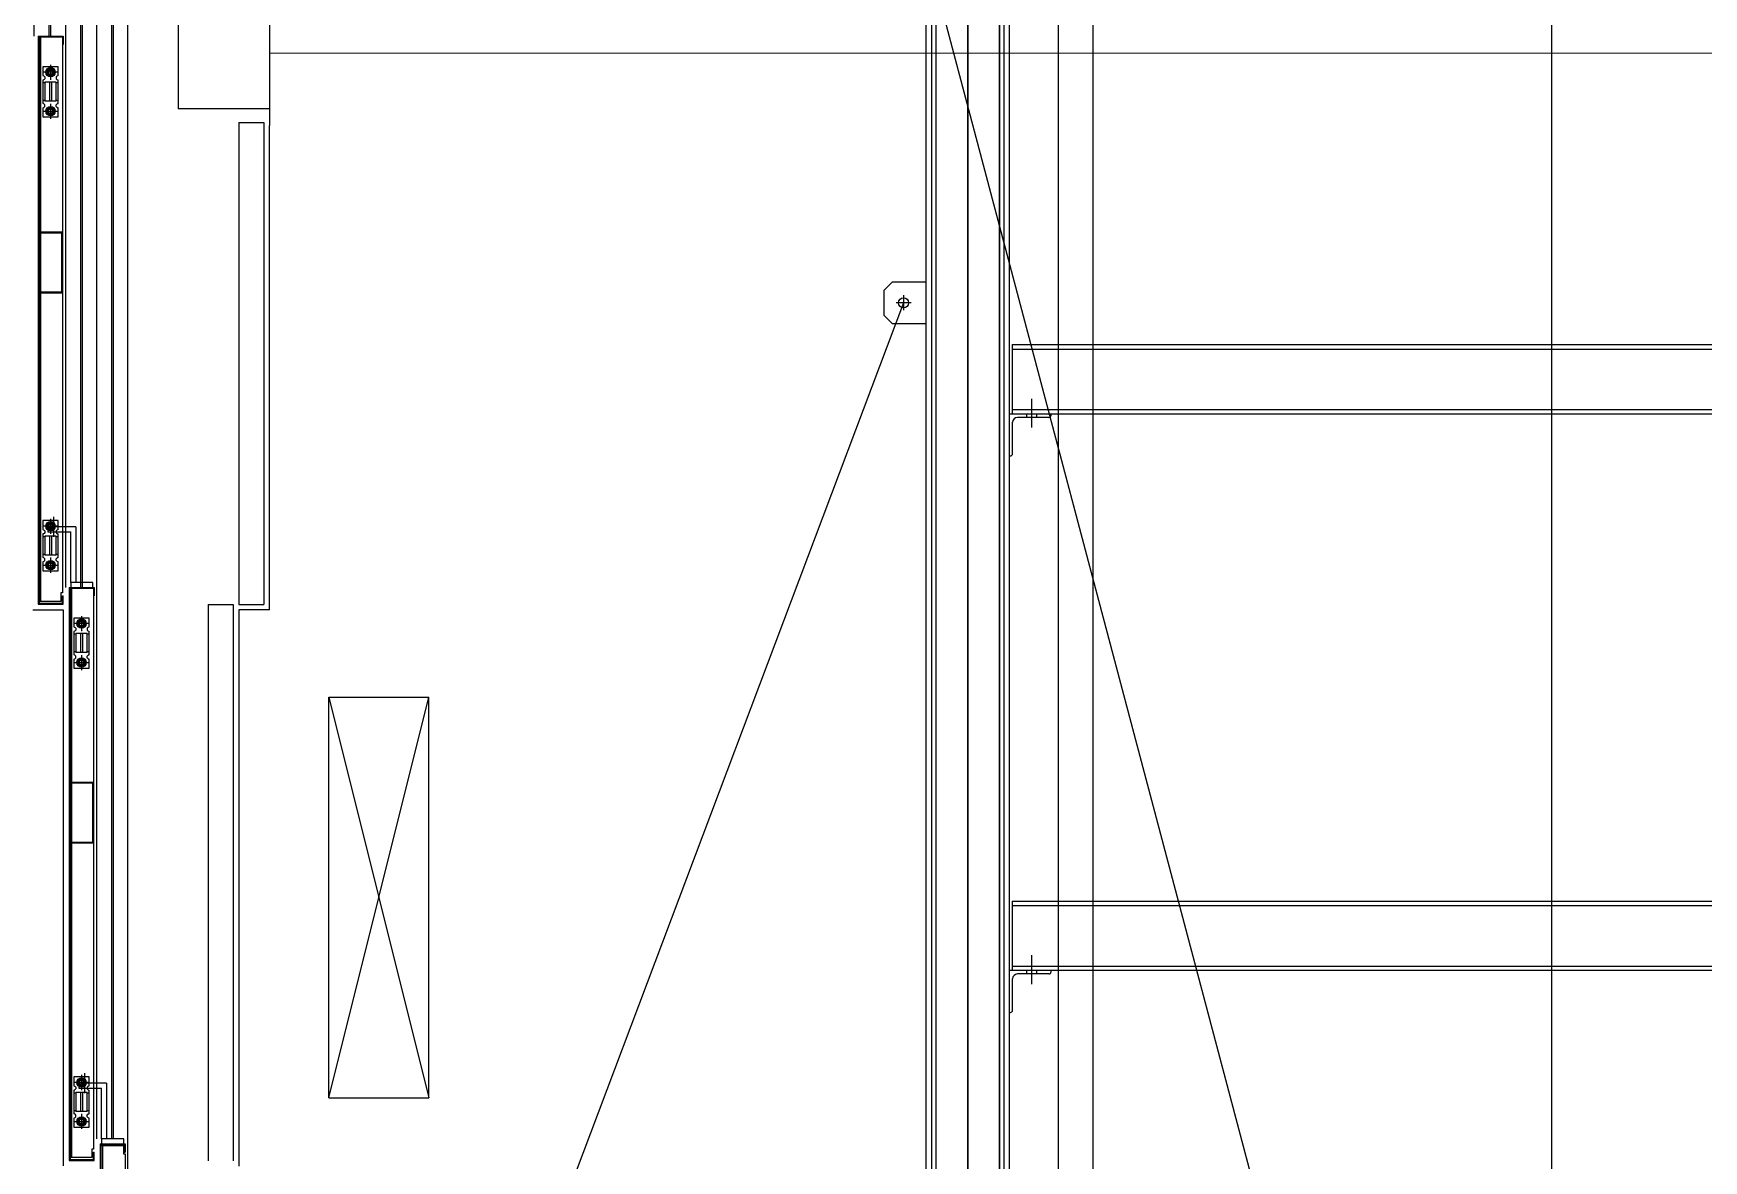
# Model space of a CAD drawing. Header units: millimetres. Extents: x 0 to 356400, y 0 to 68257.
# Drawn here: x 287609 to 290612, y 41548 to 43573 of the extents above; entities that cross this region are included whole.
import ezdxf

# ---------------------------------------------------------------- set-up
doc = ezdxf.new("R2010")
doc.units = ezdxf.units.MM
doc.header["$LTSCALE"] = 75
doc.linetypes.add('주단면도-1$0$CEN', pattern=[62, 60, -1, 0, -1])
doc.layers.add('8', color=8, linetype='Continuous')
doc.layers.add('주단면도-1$0$A-FLOR-OPEN-BELO', color=6, linetype='주단면도-1$0$CEN')

# ---------------------------------------------------------------- blocks, each defined once
blk = doc.blocks.new('G$C90CD5245')
at = {"layer": '8', "linetype": 'Continuous'}
for p, q in [((4250.4, 24201.9, -51500), (4250.4, 7109.5, -51500)), ((3143.4, 17819.4, -51500), (3143.4, 12179.5, -51500)), ((3200.4, 17819.4, -51500), (3200.4, 12179.5, -51500)), ((3257.4, 17819.4, -51500), (3257.4, 12179.5, -51500)), ((3363.3, 17819.4, -51500), (3363.3, 10379.9, -51500)), ((3425.3, 17819.4, -51500), (3425.3, 10379.9, -51500)), ((3143.6, 17137.1, -51500), (3143.6, 208.6, -51500)), ((3200.6, 17137.1, -51500), (3200.6, 208.6, -51500)), ((3257.6, 17137.1, -51500), (3257.6, 208.6, -51500)), ((3363.4, 17137.1, -51500), (3363.4, 259.3, -51500)), ((3425.4, 17137.1, -51500), (3425.4, 259.3, -51500)), ((1781.4, 16402.7, -51500), (1781.4, 15078.7, -51500)), ((1945.5, 16402.7, -51500), (1945.5, 15048.7, -51500)), ((3200.4, 16398.3, -51500), (3200.4, 12047.2, -51500)), ((1522.2, 15209.3, -51500), (1522.2, 16388.1, -51500)), ((1549.2, 15209.3, -51500), (1549.2, 16388.1, -51500)), ((1552.2, 15209.3, -51500), (1552.2, 16388.1, -51500)), ((1579.4, 14218.6, -51500), (1579.4, 16388.3, -51500)), ((1606.4, 14218.6, -51500), (1606.4, 16388.3, -51500)), ((1609.4, 14218.6, -51500), (1609.4, 16388.3, -51500)), ((1635.2, 13228, -51500), (1635.2, 16388.3, -51500)), ((1662.2, 13228, -51500), (1662.2, 16388.3, -51500)), ((1665.2, 13228, -51500), (1665.2, 16388.3, -51500)), ((1690.4, 16388.1, -51500), (1690.4, 12179.7, -51500)), ((1690.4, 16388.1, -51500), (1690.4, 12179.7, -51500)), ((3125.4, 16309.6, -51500), (3125.4, 12080, -51500)), ((3135.4, 16309.6, -51500), (3135.4, 12080, -51500)), ((3265.4, 16309.6, -51500), (3265.4, 12080, -51500)), ((3275.4, 16309.6, -51500), (3275.4, 12080, -51500)), ((1529.7, 15209.3, -51500), (1574.7, 15209.3, -51500)), ((1529.7, 15209.3, -51500), (1529.7, 14188.6, -51500)), ((1531.3, 15209.3, -51500), (1573.3, 15209.3, -51500)), ((1531.3, 14193.6, -51500), (1531.3, 15209.3, -51500)), ((1531.3, 15207.7, -51500), (1573.1, 15207.7, -51500)), ((1531.3, 15207.7, -51500), (1531.3, 14190.2, -51500)), ((1534.5, 14193.6, -51500), (1534.5, 15209.3, -51500)), ((1573.1, 15207.7, -51500), (1573.1, 15194.3, -51500)), ((1573.1, 15194.3, -51500), (1574.7, 15194.3, -51500)), ((1573.3, 15209.3, -51500), (1573.3, 14208.6, -51500)), ((1574.7, 15209.3, -51500), (1574.7, 15194.3, -51500)), ((1945.8, 15178.7, -51500), (6979.4, 15179.1, -51500)), ((1565.8, 15154.3, -51500), (1537.8, 15154.3, -51500)), ((1537.8, 15154.3, -51500), (1537.8, 15138.3, -51500)), ((1565.3, 15144.3, -51500), (1538.3, 15144.3, -51500)), ((1544.3, 15144.3, -51500), (1548.1, 15150.8, -51500)), ((1548.1, 15137.8, -51500), (1544.3, 15144.3, -51500)), ((1548.1, 15150.8, -51500), (1555.6, 15150.8, -51500)), ((1555.6, 15137.8, -51500), (1548.1, 15137.8, -51500)), ((1551.8, 15157.8, -51500), (1551.8, 15130.8, -51500)), ((1555.6, 15150.8, -51500), (1559.3, 15144.3, -51500)), ((1559.3, 15144.3, -51500), (1555.6, 15137.8, -51500)), ((1565.8, 15138.3, -51500), (1565.8, 15154.3, -51500)), ((1537.8, 15130.3, -51500), (1537.8, 15088.3, -51500)), ((1541.8, 15125.3, -51500), (1537.8, 15125.3, -51500)), ((1561.8, 15126.3, -51500), (1541.8, 15126.3, -51500)), ((1541.8, 15126.3, -51500), (1541.8, 15092.3, -51500)), ((1549.8, 15126.3, -51500), (1549.8, 15092.3, -51500)), ((1553.8, 15126.3, -51500), (1553.8, 15092.3, -51500)), ((1561.8, 15092.3, -51500), (1561.8, 15126.3, -51500)), ((1565.8, 15125.3, -51500), (1561.8, 15125.3, -51500)), ((1565.8, 15088.3, -51500), (1565.8, 15130.3, -51500)), ((1541.8, 15093.3, -51500), (1537.8, 15093.3, -51500)), ((1537.8, 15080.3, -51500), (1537.8, 15064.3, -51500)), ((1538.3, 15074.3, -51500), (1565.3, 15074.3, -51500)), ((1561.8, 15092.3, -51500), (1541.8, 15092.3, -51500)), ((1548.1, 15080.8, -51500), (1544.3, 15074.3, -51500)), ((1544.3, 15074.3, -51500), (1548.1, 15067.8, -51500)), ((1555.6, 15080.8, -51500), (1548.1, 15080.8, -51500)), ((1551.8, 15087.8, -51500), (1551.8, 15060.8, -51500)), ((1559.3, 15074.3, -51500), (1555.6, 15080.8, -51500)), ((1555.6, 15067.8, -51500), (1559.3, 15074.3, -51500)), ((1565.8, 15093.3, -51500), (1561.8, 15093.3, -51500)), ((1565.8, 15064.3, -51500), (1565.8, 15080.3, -51500)), ((1945.5, 15078.7, -51500), (1781.4, 15078.7, -51500)), ((1537.8, 15064.3, -51500), (1565.8, 15064.3, -51500)), ((1548.1, 15067.8, -51500), (1555.6, 15067.8, -51500)), ((1890.4, 15053.7, -51500), (1935.4, 15053.7, -51500)), ((1890.4, 15053.7, -51500), (1890.4, 14188.1, -51500)), ((1935.4, 15053.7, -51500), (1935.4, 14188.1, -51500)), ((1945.4, 14178.1, -51500), (1945.4, 15048.7, -51500)), ((1531.3, 14877.5, -51500), (1531.3, 14855.9, -51500)), ((1531.3, 14877.5, -51500), (1532.9, 14877.5, -51500)), ((1532.9, 14877.5, -51500), (1532.9, 14857.5, -51500)), ((1531.3, 14855.9, -51500), (1571.7, 14855.9, -51500)), ((1532.9, 14857.5, -51500), (1573.3, 14857.5, -51500)), ((1571.7, 14855.9, -51500), (1571.7, 14749.1, -51500)), ((1573.3, 14857.5, -51500), (1573.3, 14747.5, -51500)), ((1531.3, 14749.1, -51500), (1531.3, 14727.5, -51500)), ((1571.7, 14749.1, -51500), (1531.3, 14749.1, -51500)), ((1573.3, 14747.5, -51500), (1532.9, 14747.5, -51500)), ((1532.9, 14747.5, -51500), (1532.9, 14727.5, -51500)), ((3050.4, 14752.5, -51500), (3065.4, 14767.5, -51500)), ((3050.4, 14707.5, -51500), (3050.4, 14752.5, -51500)), ((3065.4, 14767.5, -51500), (3125.4, 14767.5, -51500)), ((3085.4, 14743.5, -51500), (3085.4, 14716.5, -51500)), ((3125.4, 14767.5, -51500), (3125.4, 14692.5, -51500)), ((1531.3, 14727.5, -51500), (1532.9, 14727.5, -51500)), ((3085.4, 14730, -51500), (2055.2, 11999.6, -51500)), ((3098.9, 14730, -51500), (3071.9, 14730, -51500)), ((3050.4, 14707.5, -51500), (3065.4, 14692.5, -51500)), ((3125.4, 14692.5, -51500), (3065.4, 14692.5, -51500)), ((3280.4, 14655, -51500), (3280.4, 14530, -51500)), ((3280.4, 14655, -51500), (5220.4, 14655, -51500)), ((3280.4, 14647, -51500), (5220.4, 14647, -51500)), ((3280.4, 14538, -51500), (5220.4, 14538, -51500)), ((3315.4, 14557.7, -51500), (3315.4, 14505.9, -51500)), ((5225.4, 14530, -51500), (3275.4, 14530, -51500)), ((3281.4, 14459, -51500), (3281.4, 14515.5, -51500)), ((3346.4, 14524, -51500), (3289.9, 14524, -51500)), ((3306.4, 14530, -51500), (3306.4, 14524, -51500)), ((3324.4, 14530, -51500), (3324.4, 14524, -51500)), ((3350.4, 14528, -51500), (3350.4, 14530, -51500)), ((3275.4, 14455, -51500), (3277.4, 14455, -51500)), ((1537.8, 14338.6, -51500), (1537.8, 14322.6, -51500)), ((1565.8, 14338.6, -51500), (1537.8, 14338.6, -51500)), ((1565.3, 14328.6, -51500), (1538.3, 14328.6, -51500)), ((1544.3, 14328.6, -51500), (1548.1, 14335.1, -51500)), ((1548.1, 14322.1, -51500), (1544.3, 14328.6, -51500)), ((1547, 14327.6, -51500), (1547, 14318.6, -51500)), ((1597, 14327.6, -51500), (1547, 14327.6, -51500)), ((1548.1, 14335.1, -51500), (1555.6, 14335.1, -51500)), ((1551.8, 14342.1, -51500), (1551.8, 14315.1, -51500)), ((1555.6, 14335.1, -51500), (1559.3, 14328.6, -51500)), ((1559.3, 14328.6, -51500), (1555.6, 14322.1, -51500)), ((1557, 14345.6, -51500), (1557, 14309.6, -51500)), ((1565.8, 14322.6, -51500), (1565.8, 14338.6, -51500)), ((1597, 14327.6, -51500), (1597, 14227.6, -51500)), ((1537.8, 14314.6, -51500), (1537.8, 14272.6, -51500)), ((1541.8, 14309.6, -51500), (1537.8, 14309.6, -51500)), ((1561.8, 14310.6, -51500), (1541.8, 14310.6, -51500)), ((1541.8, 14310.6, -51500), (1541.8, 14276.6, -51500)), ((1547, 14318.6, -51500), (1588, 14318.6, -51500)), ((1555.6, 14322.1, -51500), (1548.1, 14322.1, -51500)), ((1549.8, 14310.6, -51500), (1549.8, 14276.6, -51500)), ((1553.8, 14310.6, -51500), (1553.8, 14276.6, -51500)), ((1561.8, 14276.6, -51500), (1561.8, 14310.6, -51500)), ((1565.8, 14309.6, -51500), (1561.8, 14309.6, -51500)), ((1565.8, 14272.6, -51500), (1565.8, 14314.6, -51500)), ((1588, 14227.6, -51500), (1588, 14318.6, -51500)), ((1541.8, 14277.6, -51500), (1537.8, 14277.6, -51500)), ((1537.8, 14264.6, -51500), (1537.8, 14248.6, -51500)), ((1561.8, 14276.6, -51500), (1541.8, 14276.6, -51500)), ((1548.1, 14265.1, -51500), (1544.3, 14258.6, -51500)), ((1555.6, 14265.1, -51500), (1548.1, 14265.1, -51500)), ((1551.8, 14272.1, -51500), (1551.8, 14245.1, -51500)), ((1559.3, 14258.6, -51500), (1555.6, 14265.1, -51500)), ((1565.8, 14277.6, -51500), (1561.8, 14277.6, -51500)), ((1565.8, 14248.6, -51500), (1565.8, 14264.6, -51500)), ((1537.8, 14248.6, -51500), (1565.8, 14248.6, -51500)), ((1538.3, 14258.6, -51500), (1565.3, 14258.6, -51500)), ((1544.3, 14258.6, -51500), (1548.1, 14252.1, -51500)), ((1548.1, 14252.1, -51500), (1555.6, 14252.1, -51500)), ((1555.6, 14252.1, -51500), (1559.3, 14258.6, -51500)), ((1573.3, 14208.6, -51500), (1570.3, 14208.6, -51500)), ((1570.3, 14208.6, -51500), (1570.3, 14193.6, -51500)), ((1573.1, 14203.6, -51500), (1574.7, 14203.6, -51500)), ((1573.1, 14190.2, -51500), (1573.1, 14203.6, -51500)), ((1574.7, 14188.6, -51500), (1574.7, 14203.6, -51500)), ((1585.4, 14218.6, -51500), (1630.4, 14218.6, -51500)), ((1585.4, 14218.6, -51500), (1585.4, 13189, -51500)), ((1585.5, 14218.6, -51500), (1630.5, 14218.6, -51500)), ((1587, 14218.6, -51500), (1629, 14218.6, -51500)), ((1587, 13194, -51500), (1587, 14218.6, -51500)), ((1587, 14217, -51500), (1628.8, 14217, -51500)), ((1587, 14217, -51500), (1587, 13190.6, -51500)), ((1597, 14227.6, -51500), (1588, 14227.6, -51500)), ((1588, 14227.6, -51500), (1588, 14218.6, -51500)), ((1628, 14227.6, -51500), (1588, 14227.6, -51500)), ((1588, 14218.6, -51500), (1628, 14218.6, -51500)), ((1590.2, 13194, -51500), (1590.2, 14218.6, -51500)), ((1628, 14218.6, -51500), (1628, 14227.6, -51500)), ((1628.8, 14217, -51500), (1628.8, 14203.6, -51500)), ((1628.8, 14203.6, -51500), (1630.4, 14203.6, -51500)), ((1629, 14218.6, -51500), (1629, 13209, -51500)), ((1630.4, 14218.6, -51500), (1630.4, 14203.6, -51500)), ((1519.7, 14178.6, -51500), (1574.7, 14178.6, -51500)), ((1529.7, 14188.6, -51500), (1574.7, 14188.6, -51500)), ((1570.3, 14193.6, -51500), (1531.3, 14193.6, -51500)), ((1531.3, 14190.2, -51500), (1573.1, 14190.2, -51500)), ((1574.7, 14178.6, -51500), (1574.7, 13179, -51500)), ((1835.4, 14188.1, -51500), (1835.4, 13188.4, -51500)), ((1835.4, 14188.1, -51500), (1880.4, 14188.1, -51500)), ((1880.4, 14188.1, -51500), (1880.4, 13188.4, -51500)), ((1890.4, 14188.1, -51500), (1935.4, 14188.1, -51500)), ((1945.4, 14178.1, -51500), (1890.4, 14178.1, -51500)), ((1890.4, 14178.1, -51500), (1890.4, 13178.4, -51500)), ((1621.5, 14163.6, -51500), (1593.5, 14163.6, -51500)), ((1593.5, 14163.6, -51500), (1593.5, 14147.6, -51500)), ((1621, 14153.6, -51500), (1594, 14153.6, -51500)), ((1600, 14153.6, -51500), (1603.8, 14160.1, -51500)), ((1603.8, 14147.1, -51500), (1600, 14153.6, -51500)), ((1603.8, 14160.1, -51500), (1611.3, 14160.1, -51500)), ((1611.3, 14147.1, -51500), (1603.8, 14147.1, -51500)), ((1607.5, 14167.1, -51500), (1607.5, 14140.1, -51500)), ((1611.3, 14160.1, -51500), (1615, 14153.6, -51500)), ((1615, 14153.6, -51500), (1611.3, 14147.1, -51500)), ((1621.5, 14147.6, -51500), (1621.5, 14163.6, -51500)), ((1593.5, 14139.6, -51500), (1593.5, 14097.6, -51500)), ((1597.5, 14134.6, -51500), (1593.5, 14134.6, -51500)), ((1617.5, 14135.6, -51500), (1597.5, 14135.6, -51500)), ((1597.5, 14135.6, -51500), (1597.5, 14101.6, -51500)), ((1605.5, 14135.6, -51500), (1605.5, 14101.6, -51500)), ((1609.5, 14135.6, -51500), (1609.5, 14101.6, -51500)), ((1617.5, 14101.6, -51500), (1617.5, 14135.6, -51500)), ((1621.5, 14134.6, -51500), (1617.5, 14134.6, -51500)), ((1621.5, 14097.6, -51500), (1621.5, 14139.6, -51500)), ((1597.5, 14102.6, -51500), (1593.5, 14102.6, -51500)), ((1593.5, 14089.6, -51500), (1593.5, 14073.6, -51500)), ((1594, 14083.6, -51500), (1621, 14083.6, -51500)), ((1617.5, 14101.6, -51500), (1597.5, 14101.6, -51500)), ((1603.8, 14090.1, -51500), (1600, 14083.6, -51500)), ((1600, 14083.6, -51500), (1603.8, 14077.1, -51500)), ((1611.3, 14090.1, -51500), (1603.8, 14090.1, -51500)), ((1607.5, 14097.1, -51500), (1607.5, 14070.1, -51500)), ((1615, 14083.6, -51500), (1611.3, 14090.1, -51500)), ((1611.3, 14077.1, -51500), (1615, 14083.6, -51500)), ((1621.5, 14102.6, -51500), (1617.5, 14102.6, -51500)), ((1621.5, 14073.6, -51500), (1621.5, 14089.6, -51500)), ((1593.5, 14073.6, -51500), (1621.5, 14073.6, -51500)), ((1603.8, 14077.1, -51500), (1611.3, 14077.1, -51500)), ((2052.1, 14021.7, -51500), (2232.1, 14021.7, -51500)), ((2052.1, 14021.7, -51500), (2232.1, 13301.7, -51500)), ((2052.1, 13301.7, -51500), (2052.1, 14021.7, -51500)), ((2052.1, 13301.7, -51500), (2232.1, 14021.7, -51500)), ((2232.1, 13301.7, -51500), (2232.1, 14021.7, -51500)), ((1587, 13888.8, -51500), (1588.6, 13888.8, -51500)), ((1587, 13888.8, -51500), (1587, 13867.2, -51500)), ((1588.6, 13888.8, -51500), (1588.6, 13868.8, -51500)), ((1587, 13867.2, -51500), (1627.4, 13867.2, -51500)), ((1588.6, 13868.8, -51500), (1629, 13868.8, -51500)), ((1627.4, 13867.2, -51500), (1627.4, 13760.4, -51500)), ((1629, 13868.8, -51500), (1629, 13758.8, -51500)), ((1627.4, 13760.4, -51500), (1587, 13760.4, -51500)), ((1587, 13760.4, -51500), (1587, 13738.8, -51500)), ((1629, 13758.8, -51500), (1588.6, 13758.8, -51500)), ((1588.6, 13758.8, -51500), (1588.6, 13738.8, -51500)), ((1587, 13738.8, -51500), (1588.6, 13738.8, -51500)), ((3280.4, 13655, -51500), (3280.4, 13530, -51500)), ((3280.4, 13655, -51500), (5220.4, 13655, -51500)), ((3280.4, 13647, -51500), (5220.4, 13647, -51500)), ((3315.4, 13557.7, -51500), (3315.4, 13505.9, -51500)), ((5225.4, 13530, -51500), (3275.4, 13530, -51500)), ((3280.4, 13538, -51500), (5220.4, 13538, -51500)), ((3281.4, 13459, -51500), (3281.4, 13515.5, -51500)), ((3346.4, 13524, -51500), (3289.9, 13524, -51500)), ((3306.4, 13530, -51500), (3306.4, 13524, -51500)), ((3324.4, 13530, -51500), (3324.4, 13524, -51500)), ((3350.4, 13528, -51500), (3350.4, 13530, -51500)), ((3275.4, 13455, -51500), (3277.4, 13455, -51500)), ((1593.5, 13339, -51500), (1593.5, 13323, -51500)), ((1621.5, 13339, -51500), (1593.5, 13339, -51500)), ((1600, 13329, -51500), (1603.8, 13335.5, -51500)), ((1603.8, 13335.5, -51500), (1611.3, 13335.5, -51500)), ((1607.5, 13342.5, -51500), (1607.5, 13315.5, -51500)), ((1611.3, 13335.5, -51500), (1615, 13329, -51500)), ((1612.7, 13346, -51500), (1612.7, 13310, -51500)), ((1621.5, 13323, -51500), (1621.5, 13339, -51500)), ((1593.5, 13315, -51500), (1593.5, 13273, -51500)), ((1597.5, 13310, -51500), (1593.5, 13310, -51500)), ((1621, 13329, -51500), (1594, 13329, -51500)), ((1617.5, 13311, -51500), (1597.5, 13311, -51500)), ((1597.5, 13311, -51500), (1597.5, 13277, -51500)), ((1603.8, 13322.5, -51500), (1600, 13329, -51500)), ((1602.7, 13328, -51500), (1602.7, 13319, -51500)), ((1652.7, 13328, -51500), (1602.7, 13328, -51500)), ((1602.7, 13319, -51500), (1643.7, 13319, -51500)), ((1611.3, 13322.5, -51500), (1603.8, 13322.5, -51500)), ((1605.5, 13311, -51500), (1605.5, 13277, -51500)), ((1609.5, 13311, -51500), (1609.5, 13277, -51500)), ((1615, 13329, -51500), (1611.3, 13322.5, -51500)), ((1617.5, 13277, -51500), (1617.5, 13311, -51500)), ((1621.5, 13310, -51500), (1617.5, 13310, -51500)), ((1621.5, 13273, -51500), (1621.5, 13315, -51500)), ((1643.7, 13228, -51500), (1643.7, 13319, -51500)), ((1652.7, 13328, -51500), (1652.7, 13228, -51500)), ((2052.1, 13301.7, -51500), (2232.1, 13301.7, -51500)), ((1597.5, 13278, -51500), (1593.5, 13278, -51500)), ((1617.5, 13277, -51500), (1597.5, 13277, -51500)), ((1607.5, 13272.5, -51500), (1607.5, 13245.5, -51500)), ((1621.5, 13278, -51500), (1617.5, 13278, -51500)), ((1593.5, 13265, -51500), (1593.5, 13249, -51500)), ((1593.5, 13249, -51500), (1621.5, 13249, -51500)), ((1594, 13259, -51500), (1621, 13259, -51500)), ((1603.8, 13265.5, -51500), (1600, 13259, -51500)), ((1600, 13259, -51500), (1603.8, 13252.5, -51500)), ((1611.3, 13265.5, -51500), (1603.8, 13265.5, -51500)), ((1603.8, 13252.5, -51500), (1611.3, 13252.5, -51500)), ((1615, 13259, -51500), (1611.3, 13265.5, -51500)), ((1611.3, 13252.5, -51500), (1615, 13259, -51500)), ((1621.5, 13249, -51500), (1621.5, 13265, -51500)), ((1641.2, 13219, -51500), (1686.2, 13219, -51500)), ((1641.2, 13219, -51500), (1641.2, 12225.1, -51500)), ((1642.8, 13217.4, -51500), (1684.6, 13217.4, -51500)), ((1642.8, 12226.7, -51500), (1642.8, 13217.4, -51500)), ((1642.8, 13216.1, -51500), (1682.8, 13216.1, -51500)), ((1642.8, 12227.2, -51500), (1642.8, 13216.1, -51500)), ((1643.7, 13228, -51500), (1643.7, 13219, -51500)), ((1652.7, 13228, -51500), (1643.7, 13228, -51500)), ((1683.7, 13228, -51500), (1643.7, 13228, -51500)), ((1643.7, 13219, -51500), (1683.7, 13219, -51500)), ((1646, 12227.2, -51500), (1646, 13216.1, -51500)), ((1682.8, 13216.1, -51500), (1682.8, 13201.1, -51500)), ((1683.7, 13219, -51500), (1683.7, 13228, -51500)), ((1684.6, 13217.4, -51500), (1684.6, 13204, -51500)), ((1686.2, 13219, -51500), (1686.2, 13204, -51500)), ((1585.4, 13189, -51500), (1630.4, 13189, -51500)), ((1626, 13194, -51500), (1587, 13194, -51500)), ((1587, 13190.6, -51500), (1628.8, 13190.6, -51500)), ((1629, 13209, -51500), (1626, 13209, -51500)), ((1626, 13209, -51500), (1626, 13194, -51500)), ((1628.8, 13190.6, -51500), (1628.8, 13204, -51500)), ((1628.8, 13204, -51500), (1630.4, 13204, -51500)), ((1630.4, 13189, -51500), (1630.4, 13204, -51500)), ((1682.8, 13201.1, -51500), (1685.8, 13201.1, -51500)), ((1684.6, 13204, -51500), (1686.2, 13204, -51500)), ((1685.8, 13201.1, -51500), (1685.8, 12242.2, -51500))]:
    blk.add_line(p, q, dxfattribs=at)
for centre, radius in [((1551.8, 15144.3, -51500), 8.5), ((1551.8, 15144.3, -51500), 6.5), ((1551.8, 15144.3, -51500), 5), ((1551.8, 15144.3, -51500), 4), ((1551.8, 15074.3, -51500), 8.5), ((1551.8, 15074.3, -51500), 6.5), ((1551.8, 15074.3, -51500), 5), ((1551.8, 15074.3, -51500), 4), ((3085.4, 14730, -51500), 9), ((1551.8, 14328.6, -51500), 8.5), ((1551.8, 14328.6, -51500), 6.5), ((1551.8, 14328.6, -51500), 5), ((1551.8, 14328.6, -51500), 4), ((1551.8, 14258.6, -51500), 8.5), ((1551.8, 14258.6, -51500), 6.5), ((1551.8, 14258.6, -51500), 5), ((1551.8, 14258.6, -51500), 4), ((1607.5, 14153.6, -51500), 8.5), ((1607.5, 14153.6, -51500), 6.5), ((1607.5, 14153.6, -51500), 5), ((1607.5, 14153.6, -51500), 4), ((1607.5, 14083.6, -51500), 8.5), ((1607.5, 14083.6, -51500), 6.5), ((1607.5, 14083.6, -51500), 5), ((1607.5, 14083.6, -51500), 4), ((1607.5, 13329, -51500), 8.5), ((1607.5, 13329, -51500), 6.5), ((1607.5, 13329, -51500), 5), ((1607.5, 13329, -51500), 4), ((1607.5, 13259, -51500), 8.5), ((1607.5, 13259, -51500), 6.5), ((1607.5, 13259, -51500), 5), ((1607.5, 13259, -51500), 4)]:
    blk.add_circle(centre, radius, dxfattribs=at)
for centre, radius, start, end in [((3289.9, 14515.5, -51500), 8.5, 90, 180), ((3346.4, 14528, -51500), 4, 270, 0), ((3277.4, 14459, -51500), 4, 270, 0), ((3289.9, 13515.5, -51500), 8.5, 90, 180), ((3346.4, 13528, -51500), 4, 270, 0), ((3277.4, 13459, -51500), 4, 270, 0)]:
    blk.add_arc(centre, radius, start, end, dxfattribs=at)
at = {"layer": '8', "linetype": 'Continuous', "extrusion": (0, 0, -1)}
for centre, start_param, end_param in [((1537.8, 15134.3, -51500), -1.569339, 1.570796), ((1565.8, 15084.3, -51500), 1.572252, 4.712387), ((1537.8, 14318.6, -51500), -1.569339, 1.570796), ((1565.8, 14268.6, -51500), 1.572252, 4.712387), ((1593.5, 14143.6, -51500), -1.569339, 1.570796), ((1621.5, 14093.6, -51500), 1.572252, 4.712387), ((1593.5, 13319, -51500), -1.569339, 1.570796), ((1621.5, 13269, -51500), 1.572252, 4.712387)]:
    blk.add_ellipse(centre, major_axis=(4, 0), ratio=0.999273, start_param=start_param, end_param=end_param, dxfattribs=at)
at = {"layer": '8', "linetype": 'Continuous'}
for centre, start_param, end_param in [((1565.8, 15134.3, -51500), -1.569339, 1.570796), ((1537.8, 15084.3, -51500), 1.572252, 4.712387), ((1565.8, 14318.6, -51500), -1.569339, 1.570796), ((1537.8, 14268.6, -51500), 1.572252, 4.712387), ((1621.5, 14143.6, -51500), -1.569339, 1.570796), ((1593.5, 14093.6, -51500), 1.572252, 4.712387), ((1621.5, 13319, -51500), -1.569339, 1.570796), ((1593.5, 13269, -51500), 1.572252, 4.712387)]:
    blk.add_ellipse(centre, major_axis=(-4, 0), ratio=0.999273, start_param=start_param, end_param=end_param, dxfattribs=at)

msp = doc.modelspace()

# ---------------------------------------------------------------- linework, layer by layer
at = {"layer": '주단면도-1$0$A-FLOR-OPEN-BELO'}
msp.add_line((287488.3, 50238.6), (293238.3, 28538.6), dxfattribs=at)

# ---------------------------------------------------------------- block references
msp.add_blockref('G$C90CD5245', (286088.3, 28359.3))

doc.saveas('drawing.dxf')
